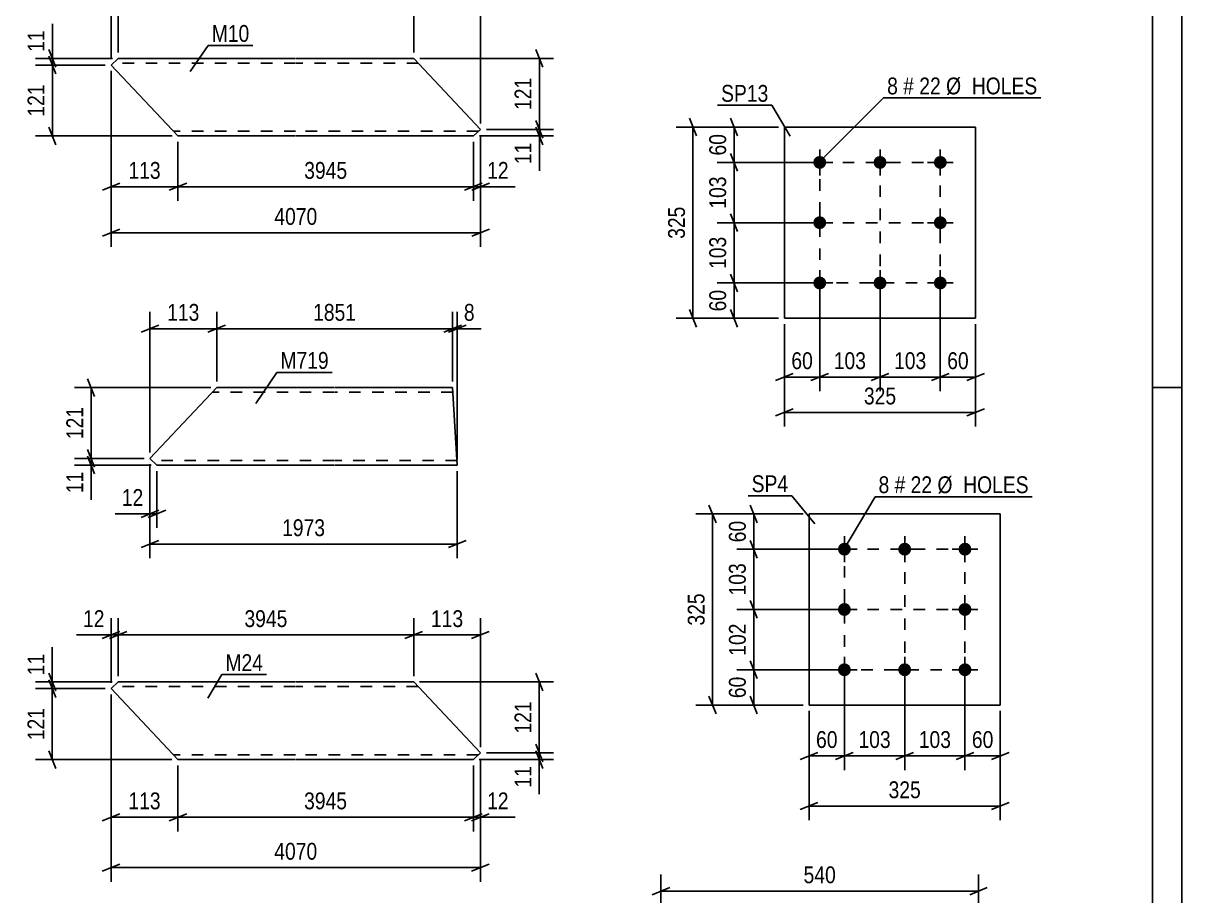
# Model space of a CAD drawing. Header units: millimetres. Extents: x 0 to 841, y 0 to 594.
# Drawn here: x 644 to 841, y 360.6 to 509 of the extents above; entities that cross this region are included whole.
import ezdxf

# ---------------------------------------------------------------- set-up
doc = ezdxf.new("R2010")
doc.units = ezdxf.units.MM
doc.linetypes.add('DXK_LINE_DOT2', pattern=[3.9198, 1.9599, -1.9599])
doc.styles.add('Arial Narrow', font='ARIALN.TTF', dxfattribs={"height": 0.2})

# ---------------------------------------------------------------- blocks, each defined once
blk = doc.blocks.new('Unknown-404205589-1163')
at = {"color": 5, "linetype": 'Continuous'}
for p, q in [((841, 0), (841, 594)), ((836, 5), (836, 589)), ((841, 447), (836, 447))]:
    blk.add_line(p, q, dxfattribs=at)
blk = doc.blocks.new('Part-404205589-11469 - 11468')
at = {"color": 2, "linetype": 'Continuous'}
for p, q in [((665.56, 434.96), (676.91, 447.02)), ((696.91, 447.02), (676.91, 447.02)), ((717.01, 447.02), (697.01, 447.02)), ((717.01, 447.02), (717.82, 433.82)), ((666.76, 433.82), (665.56, 434.96)), ((696.91, 433.82), (666.76, 433.82)), ((717.82, 433.82), (697.01, 433.82))]:
    blk.add_line(p, q, dxfattribs=at)
at = {"color": 7, "linetype": 'DXK_LINE_DOT2'}
for p, q in [((696.91, 446.22), (676.15, 446.22)), ((717.06, 446.22), (697.01, 446.22)), ((696.91, 434.62), (665.91, 434.62)), ((717.77, 434.62), (697.01, 434.62)), ((717.77, 434.62), (717.77, 434.68))]:
    blk.add_line(p, q, dxfattribs=at)
blk = doc.blocks.new('Part-404205589-11462 - 11461')
at = {"color": 2, "linetype": 'Continuous'}
for p, q in [((660.17, 502.99), (658.97, 501.86)), ((660.17, 502.99), (690.32, 502.99)), ((690.42, 502.99), (710.42, 502.99)), ((710.42, 502.99), (721.77, 490.92)), ((658.97, 501.86), (670.32, 489.79)), ((721.77, 490.92), (720.57, 489.79)), ((670.32, 489.79), (690.32, 489.79)), ((690.42, 489.79), (720.57, 489.79))]:
    blk.add_line(p, q, dxfattribs=at)
at = {"color": 7, "linetype": 'DXK_LINE_DOT2'}
for p, q in [((690.32, 502.19), (659.32, 502.19)), ((711.17, 502.19), (690.42, 502.19)), ((690.32, 490.59), (669.57, 490.59)), ((721.42, 490.59), (690.42, 490.59))]:
    blk.add_line(p, q, dxfattribs=at)
blk = doc.blocks.new('Part-404205589-11476 - 11475')
at = {"color": 2, "linetype": 'Continuous'}
for p, q in [((660.16, 396.96), (658.96, 395.83)), ((660.16, 396.96), (690.31, 396.96)), ((690.41, 396.96), (710.41, 396.96)), ((710.41, 396.96), (721.76, 384.89)), ((658.96, 395.83), (670.31, 383.76)), ((721.76, 384.89), (720.55, 383.76)), ((670.31, 383.76), (690.31, 383.76)), ((690.41, 383.76), (720.55, 383.76))]:
    blk.add_line(p, q, dxfattribs=at)
at = {"color": 7, "linetype": 'DXK_LINE_DOT2'}
for p, q in [((690.31, 396.16), (659.31, 396.16)), ((711.16, 396.16), (690.41, 396.16)), ((690.31, 384.56), (669.56, 384.56)), ((721.4, 384.56), (690.41, 384.56))]:
    blk.add_line(p, q, dxfattribs=at)
blk = doc.blocks.new('Bolt-404205589-11577 - 11575')
at = {"linetype": 'Continuous'}
for points in [[(783.63, 420.63, -1), (783.63, 418.43, -1)], [(793.88, 420.63, -1), (793.88, 418.43, -1)], [(804.13, 420.63, -1), (804.13, 418.43, -1)], [(783.63, 410.38, -1), (783.63, 408.18, -1)], [(804.13, 410.38, -1), (804.13, 408.18, -1)], [(783.63, 400.13, -1), (783.63, 397.93, -1)], [(793.88, 400.13, -1), (793.88, 397.93, -1)], [(804.13, 400.13, -1), (804.13, 397.93, -1)]]:
    blk.add_hatch(color=1, dxfattribs=at).paths.add_polyline_path(points)
at = {"color": 1, "linetype": 'Continuous'}
for p, q in [((783.63, 421.73), (783.63, 417.33)), ((793.88, 421.73), (793.88, 417.33)), ((804.13, 421.73), (804.13, 417.33)), ((781.43, 419.53), (785.83, 419.53)), ((791.68, 419.53), (796.08, 419.53)), ((801.93, 419.53), (806.33, 419.53)), ((783.63, 411.48), (783.63, 407.08)), ((804.13, 411.48), (804.13, 407.08)), ((781.43, 409.28), (785.83, 409.28)), ((801.93, 409.28), (806.33, 409.28)), ((783.63, 401.23), (783.63, 396.83)), ((793.88, 401.23), (793.88, 396.83)), ((804.13, 401.23), (804.13, 396.83)), ((781.43, 399.03), (785.83, 399.03)), ((791.68, 399.03), (796.08, 399.03)), ((801.93, 399.03), (806.33, 399.03))]:
    blk.add_line(p, q, dxfattribs=at)
blk = doc.blocks.new('Part-404205589-11576 - 11575')
at = {"color": 2, "linetype": 'Continuous'}
for p, q in [((777.63, 393.03), (777.63, 425.53)), ((777.63, 425.53), (810.13, 425.53)), ((810.13, 425.53), (810.13, 393.03)), ((810.13, 393.03), (777.63, 393.03))]:
    blk.add_line(p, q, dxfattribs=at)
blk = doc.blocks.new('Part-404205589-11661 - 11660')
at = {"color": 2, "linetype": 'Continuous'}
for p, q in [((773.44, 491.3), (773.44, 458.8)), ((773.44, 491.3), (805.94, 491.3)), ((805.94, 491.3), (805.94, 458.8)), ((773.44, 458.8), (805.94, 458.8))]:
    blk.add_line(p, q, dxfattribs=at)
blk = doc.blocks.new('Bolt-404205589-11662 - 11660')
at = {"linetype": 'Continuous'}
for points in [[(779.44, 486.4, -1), (779.44, 484.2, -1)], [(789.69, 486.4, -1), (789.69, 484.2, -1)], [(799.94, 486.4, -1), (799.94, 484.2, -1)], [(779.44, 476.15, -1), (779.44, 473.95, -1)], [(799.94, 476.15, -1), (799.94, 473.95, -1)], [(779.44, 465.9, -1), (779.44, 463.7, -1)], [(789.69, 465.9, -1), (789.69, 463.7, -1)], [(799.94, 465.9, -1), (799.94, 463.7, -1)]]:
    blk.add_hatch(color=1, dxfattribs=at).paths.add_polyline_path(points)
at = {"color": 1, "linetype": 'Continuous'}
for p, q in [((779.44, 487.5), (779.44, 483.1)), ((789.69, 487.5), (789.69, 483.1)), ((799.94, 487.5), (799.94, 483.1)), ((777.24, 485.3), (781.64, 485.3)), ((787.49, 485.3), (791.89, 485.3)), ((797.74, 485.3), (802.14, 485.3)), ((779.44, 477.25), (779.44, 472.85)), ((799.94, 477.25), (799.94, 472.85)), ((777.24, 475.05), (781.64, 475.05)), ((797.74, 475.05), (802.14, 475.05)), ((779.44, 467), (779.44, 462.6)), ((789.69, 467), (789.69, 462.6)), ((799.94, 467), (799.94, 462.6)), ((777.24, 464.8), (781.64, 464.8)), ((787.49, 464.8), (791.89, 464.8)), ((797.74, 464.8), (802.14, 464.8))]:
    blk.add_line(p, q, dxfattribs=at)
blk = doc.blocks.new('Rectangle-404205589-15970 - 11575')
at = {"color": 1, "linetype": 'DXK_LINE_DOT2'}
blk.add_lwpolyline([(783.63, 419.53), (804.13, 419.53), (804.13, 399.03), (783.63, 399.03), (783.63, 419.53)], close=True, dxfattribs=at)
blk = doc.blocks.new('Rectangle-404205589-15946 - 11660')
at = {"color": 1, "linetype": 'DXK_LINE_DOT2'}
blk.add_lwpolyline([(779.44, 485.3), (799.94, 485.3), (799.94, 464.8), (779.44, 464.8), (779.44, 485.3)], close=True, dxfattribs=at)
blk = doc.blocks.new('Line-404205589-15980 - 11575')
at = {"color": 1, "linetype": 'DXK_LINE_DOT2'}
blk.add_line((793.88, 419.53), (793.88, 399.03), dxfattribs=at)
blk = doc.blocks.new('Line-404205589-15956 - 11660')
at = {"color": 1, "linetype": 'DXK_LINE_DOT2'}
blk.add_line((789.69, 485.3), (789.69, 464.8), dxfattribs=at)
blk = doc.blocks.new('Line-404205589-15987 - 11575')
at = {"color": 1, "linetype": 'DXK_LINE_DOT2'}
blk.add_line((783.63, 409.28), (804.13, 409.28), dxfattribs=at)
blk = doc.blocks.new('Line-404205589-15963 - 11660')
at = {"color": 1, "linetype": 'DXK_LINE_DOT2'}
blk.add_line((779.44, 475.05), (799.94, 475.05), dxfattribs=at)
blk = doc.blocks.new('StraightDimension-404205589-11884 - 11468')
at = {"color": 7, "linetype": 'Continuous'}
for p, q in [((665.56, 433.96), (665.56, 418)), ((717.82, 432.82), (717.82, 418)), ((667.06, 421), (664.06, 419.8)), ((665.56, 420.4), (717.82, 420.4)), ((716.32, 419.8), (719.32, 421))]:
    blk.add_line(p, q, dxfattribs=at)
at = {"color": 0}
blk.add_wipeout([(695.94, 421.15), (695.94, 425.35), (687.43, 425.35), (687.43, 421.15)], dxfattribs=at)
at = {"color": 3, "style": 'Arial Narrow'}
blk.add_text('1973', height=2.863, dxfattribs=at).set_placement((688.03, 421.75))
blk = doc.blocks.new('StraightDimension-404205589-15112 - 11468')
at = {"color": 7, "linetype": 'Continuous'}
for p, q in [((717.01, 448.02), (717.01, 459.87)), ((717.82, 434.82), (717.82, 459.87)), ((715.51, 456.42), (718.51, 457.62)), ((719.32, 457.62), (716.32, 456.42)), ((717.01, 457.02), (717.82, 457.02))]:
    blk.add_line(p, q, dxfattribs=at)
at = {"color": 0}
blk.add_wipeout([(721.37, 457.77), (721.37, 461.97), (718.34, 461.97), (718.34, 457.77)], dxfattribs=at)
at = {"color": 7, "linetype": 'Continuous'}
blk.add_line((717.82, 457.02), (721.9, 457.02), dxfattribs=at)
blk.add_line((717.82, 457.02), (721.9, 457.02), dxfattribs=at)
at = {"color": 3, "style": 'Arial Narrow'}
blk.add_text('8', height=2.86, dxfattribs=at).set_placement((718.94, 458.37))
blk = doc.blocks.new('StraightDimension-404205589-11866 - 11468')
at = {"color": 7, "linetype": 'Continuous'}
for p, q in [((665.56, 433.96), (665.56, 423.14)), ((666.76, 432.82), (666.76, 423.14)), ((664.06, 424.94), (667.06, 426.14)), ((668.26, 426.14), (665.26, 424.94)), ((665.56, 425.54), (666.76, 425.54))]:
    blk.add_line(p, q, dxfattribs=at)
at = {"color": 0}
blk.add_wipeout([(665.03, 426.29), (665.03, 430.49), (660.18, 430.49), (660.18, 426.29)], dxfattribs=at)
at = {"color": 7, "linetype": 'Continuous'}
blk.add_line((665.56, 425.54), (659.65, 425.54), dxfattribs=at)
blk.add_line((665.56, 425.54), (659.65, 425.54), dxfattribs=at)
at = {"color": 3, "style": 'Arial Narrow'}
blk.add_text('12', height=2.863, dxfattribs=at).set_placement((660.78, 426.89))
blk = doc.blocks.new('StraightDimension-404205589-15113 - 11468')
at = {"color": 7, "linetype": 'Continuous'}
for p, q in [((676.91, 448.02), (676.91, 459.87)), ((717.01, 448.02), (717.01, 459.87)), ((678.41, 457.62), (675.41, 456.42)), ((676.91, 457.02), (717.01, 457.02)), ((715.51, 456.42), (718.51, 457.62))]:
    blk.add_line(p, q, dxfattribs=at)
at = {"color": 0}
blk.add_wipeout([(701.21, 457.77), (701.21, 461.97), (692.7, 461.97), (692.7, 457.77)], dxfattribs=at)
at = {"color": 3, "style": 'Arial Narrow'}
blk.add_text('1851', height=2.863, dxfattribs=at).set_placement((693.3, 458.37))
blk = doc.blocks.new('StraightDimension-404205589-15114 - 11468')
at = {"color": 7, "linetype": 'Continuous'}
for p, q in [((665.56, 435.96), (665.56, 459.87)), ((676.91, 448.02), (676.91, 459.87)), ((664.06, 456.42), (667.06, 457.62)), ((665.56, 457.02), (676.91, 457.02)), ((678.41, 457.62), (675.41, 456.42))]:
    blk.add_line(p, q, dxfattribs=at)
at = {"color": 0}
blk.add_wipeout([(674.57, 457.77), (674.57, 461.97), (667.89, 461.97), (667.89, 457.77)], dxfattribs=at)
at = {"color": 3, "style": 'Arial Narrow'}
blk.add_text('113', height=2.863, dxfattribs=at).set_placement((668.49, 458.37))
blk = doc.blocks.new('StraightDimension-404205589-15155 - 11468')
at = {"color": 7, "linetype": 'Continuous'}
for p, q in [((654.96, 448.52), (656.16, 445.52)), ((675.91, 447.02), (652.71, 447.02)), ((655.56, 434.96), (655.56, 447.02)), ((656.16, 433.46), (654.96, 436.46)), ((664.56, 434.96), (652.71, 434.96))]:
    blk.add_line(p, q, dxfattribs=at)
at = {"color": 0}
blk.add_wipeout([(654.81, 444.33), (650.61, 444.33), (650.61, 437.65), (654.81, 437.65)], dxfattribs=at)
at = {"color": 3, "style": 'Arial Narrow'}
blk.add_text('121', height=2.863, rotation=90.0002, dxfattribs=at).set_placement((654.21, 438.25))
blk = doc.blocks.new('StraightDimension-404205589-15156 - 11468')
at = {"color": 7, "linetype": 'Continuous'}
for p, q in [((654.96, 436.46), (656.16, 433.46)), ((664.56, 434.96), (652.71, 434.96)), ((665.76, 433.82), (652.71, 433.82)), ((656.16, 432.32), (654.96, 435.32)), ((655.56, 433.82), (655.56, 434.96))]:
    blk.add_line(p, q, dxfattribs=at)
at = {"color": 0}
blk.add_wipeout([(654.81, 433.3), (650.61, 433.3), (650.61, 428.44), (654.81, 428.44)], dxfattribs=at)
at = {"color": 7, "linetype": 'Continuous'}
blk.add_line((655.56, 433.82), (655.56, 427.92), dxfattribs=at)
blk.add_line((655.56, 433.82), (655.56, 427.92), dxfattribs=at)
at = {"color": 3, "style": 'Arial Narrow'}
blk.add_text('11', height=2.863, rotation=90.0002, dxfattribs=at).set_placement((654.21, 429.04))
blk = doc.blocks.new('StraightDimension-404205589-14970 - 11461')
at = {"color": 7, "linetype": 'Continuous'}
for p, q in [((660.17, 503.99), (660.17, 515.84)), ((710.42, 503.99), (710.42, 515.84)), ((661.67, 513.59), (658.67, 512.39)), ((660.17, 512.99), (710.42, 512.99)), ((708.92, 512.39), (711.92, 513.59))]:
    blk.add_line(p, q, dxfattribs=at)
at = {"color": 0}
blk.add_wipeout([(689.55, 513.74), (689.55, 517.94), (681.04, 517.94), (681.04, 513.74)], dxfattribs=at)
at = {"color": 3, "style": 'Arial Narrow'}
blk.add_text('3945', height=2.863, dxfattribs=at).set_placement((681.64, 514.34))
blk = doc.blocks.new('StraightDimension-404205589-11854 - 11461')
at = {"color": 7, "linetype": 'Continuous'}
for p, q in [((658.97, 500.86), (658.97, 470.93)), ((721.77, 489.92), (721.77, 470.93)), ((660.47, 473.93), (657.47, 472.73)), ((658.97, 473.33), (721.77, 473.33)), ((720.27, 472.73), (723.27, 473.93))]:
    blk.add_line(p, q, dxfattribs=at)
at = {"color": 0}
blk.add_wipeout([(694.63, 474.08), (694.63, 478.28), (686.11, 478.28), (686.11, 474.08)], dxfattribs=at)
at = {"color": 3, "style": 'Arial Narrow'}
blk.add_text('4070', height=2.863, dxfattribs=at).set_placement((686.71, 474.68))
blk = doc.blocks.new('StraightDimension-404205589-14928 - 11461')
at = {"color": 7, "linetype": 'Continuous'}
for p, q in [((648.37, 504.49), (649.57, 501.49)), ((659.17, 502.99), (646.12, 502.99)), ((649.57, 500.36), (648.37, 503.36)), ((648.97, 501.86), (648.97, 502.99)), ((657.97, 501.86), (646.12, 501.86))]:
    blk.add_line(p, q, dxfattribs=at)
at = {"color": 0}
blk.add_wipeout([(648.22, 508.37), (644.02, 508.37), (644.02, 503.51), (648.22, 503.51)], dxfattribs=at)
at = {"color": 7, "linetype": 'Continuous'}
blk.add_line((648.97, 502.99), (648.97, 508.89), dxfattribs=at)
blk.add_line((648.97, 502.99), (648.97, 508.89), dxfattribs=at)
at = {"color": 3, "style": 'Arial Narrow'}
blk.add_text('11', height=2.863, rotation=90.0002, dxfattribs=at).set_placement((647.62, 504.11))
blk = doc.blocks.new('StraightDimension-404205589-14969 - 11461')
at = {"color": 7, "linetype": 'Continuous'}
for p, q in [((710.42, 503.99), (710.42, 515.84)), ((721.77, 491.92), (721.77, 515.84)), ((708.92, 512.39), (711.92, 513.59)), ((710.42, 512.99), (721.77, 512.99)), ((723.27, 513.59), (720.27, 512.39))]:
    blk.add_line(p, q, dxfattribs=at)
at = {"color": 0}
blk.add_wipeout([(719.44, 513.74), (719.44, 517.94), (712.75, 517.94), (712.75, 513.74)], dxfattribs=at)
at = {"color": 3, "style": 'Arial Narrow'}
blk.add_text('113', height=2.863, dxfattribs=at).set_placement((713.35, 514.34))
blk = doc.blocks.new('StraightDimension-404205589-15057 - 11461')
at = {"color": 7, "linetype": 'Continuous'}
for p, q in [((720.57, 488.79), (720.57, 478.76)), ((721.77, 489.92), (721.77, 478.76)), ((719.07, 480.56), (722.07, 481.76)), ((723.27, 481.76), (720.27, 480.56)), ((720.57, 481.16), (721.77, 481.16))]:
    blk.add_line(p, q, dxfattribs=at)
at = {"color": 0}
blk.add_wipeout([(727.15, 481.91), (727.15, 486.11), (722.29, 486.11), (722.29, 481.91)], dxfattribs=at)
at = {"color": 7, "linetype": 'Continuous'}
blk.add_line((721.77, 481.16), (727.68, 481.16), dxfattribs=at)
blk.add_line((721.77, 481.16), (727.68, 481.16), dxfattribs=at)
at = {"color": 3, "style": 'Arial Narrow'}
blk.add_text('12', height=2.863, dxfattribs=at).set_placement((722.89, 482.51))
blk = doc.blocks.new('StraightDimension-404205589-14929 - 11461')
at = {"color": 7, "linetype": 'Continuous'}
for p, q in [((648.37, 503.36), (649.57, 500.36)), ((657.97, 501.86), (646.12, 501.86)), ((648.97, 489.79), (648.97, 501.86)), ((649.57, 488.29), (648.37, 491.29)), ((669.32, 489.79), (646.12, 489.79))]:
    blk.add_line(p, q, dxfattribs=at)
at = {"color": 0}
blk.add_wipeout([(648.22, 499.16), (644.02, 499.16), (644.02, 492.48), (648.22, 492.48)], dxfattribs=at)
at = {"color": 3, "style": 'Arial Narrow'}
blk.add_text('121', height=2.863, rotation=90.0002, dxfattribs=at).set_placement((647.62, 493.08))
blk = doc.blocks.new('StraightDimension-404205589-14971 - 11461')
at = {"color": 7, "linetype": 'Continuous'}
for p, q in [((658.97, 502.86), (658.97, 515.84)), ((660.17, 503.99), (660.17, 515.84)), ((657.47, 512.39), (660.47, 513.59)), ((661.67, 513.59), (658.67, 512.39)), ((658.97, 512.99), (660.17, 512.99))]:
    blk.add_line(p, q, dxfattribs=at)
at = {"color": 0}
blk.add_wipeout([(658.45, 513.74), (658.45, 517.94), (653.59, 517.94), (653.59, 513.74)], dxfattribs=at)
at = {"color": 7, "linetype": 'Continuous'}
blk.add_line((658.97, 512.99), (653.06, 512.99), dxfattribs=at)
blk.add_line((658.97, 512.99), (653.06, 512.99), dxfattribs=at)
at = {"color": 3, "style": 'Arial Narrow'}
blk.add_text('12', height=2.863, dxfattribs=at).set_placement((654.19, 514.34))
blk = doc.blocks.new('StraightDimension-404205589-15020 - 11461')
at = {"color": 7, "linetype": 'Continuous'}
for p, q in [((731.17, 504.49), (732.37, 501.49)), ((711.42, 502.99), (734.17, 502.99)), ((731.77, 490.92), (731.77, 502.99)), ((722.77, 490.92), (734.17, 490.92)), ((732.37, 489.42), (731.17, 492.42))]:
    blk.add_line(p, q, dxfattribs=at)
at = {"color": 0}
blk.add_wipeout([(731.02, 500.3), (726.82, 500.3), (726.82, 493.61), (731.02, 493.61)], dxfattribs=at)
at = {"color": 3, "style": 'Arial Narrow'}
blk.add_text('121', height=2.863, rotation=90.0002, dxfattribs=at).set_placement((730.42, 494.21))
blk = doc.blocks.new('StraightDimension-404205589-15021 - 11461')
at = {"color": 7, "linetype": 'Continuous'}
for p, q in [((722.77, 490.92), (734.17, 490.92)), ((731.17, 492.42), (732.37, 489.42)), ((732.37, 488.29), (731.17, 491.29)), ((731.77, 489.79), (731.77, 490.92)), ((721.57, 489.79), (734.17, 489.79))]:
    blk.add_line(p, q, dxfattribs=at)
at = {"color": 0}
blk.add_wipeout([(731.02, 489.26), (726.82, 489.26), (726.82, 484.41), (731.02, 484.41)], dxfattribs=at)
at = {"color": 7, "linetype": 'Continuous'}
blk.add_line((731.77, 489.79), (731.77, 483.88), dxfattribs=at)
blk.add_line((731.77, 489.79), (731.77, 483.88), dxfattribs=at)
at = {"color": 3, "style": 'Arial Narrow'}
blk.add_text('11', height=2.863, rotation=90.0002, dxfattribs=at).set_placement((730.42, 485.01))
blk = doc.blocks.new('StraightDimension-404205589-15058 - 11461')
at = {"color": 7, "linetype": 'Continuous'}
for p, q in [((670.32, 488.79), (670.32, 478.76)), ((720.57, 488.79), (720.57, 478.76)), ((671.82, 481.76), (668.82, 480.56)), ((670.32, 481.16), (720.57, 481.16)), ((719.07, 480.56), (722.07, 481.76))]:
    blk.add_line(p, q, dxfattribs=at)
at = {"color": 0}
blk.add_wipeout([(699.7, 481.91), (699.7, 486.11), (691.19, 486.11), (691.19, 481.91)], dxfattribs=at)
at = {"color": 3, "style": 'Arial Narrow'}
blk.add_text('3945', height=2.863, dxfattribs=at).set_placement((691.79, 482.51))
blk = doc.blocks.new('StraightDimension-404205589-15059 - 11461')
at = {"color": 7, "linetype": 'Continuous'}
for p, q in [((658.97, 500.86), (658.97, 478.76)), ((670.32, 488.79), (670.32, 478.76)), ((657.47, 480.56), (660.47, 481.76)), ((658.97, 481.16), (670.32, 481.16)), ((671.82, 481.76), (668.82, 480.56))]:
    blk.add_line(p, q, dxfattribs=at)
at = {"color": 0}
blk.add_wipeout([(667.99, 481.91), (667.99, 486.11), (661.3, 486.11), (661.3, 481.91)], dxfattribs=at)
at = {"color": 3, "style": 'Arial Narrow'}
blk.add_text('113', height=2.863, dxfattribs=at).set_placement((661.9, 482.51))
blk = doc.blocks.new('StraightDimension-404205589-15233 - 11475')
at = {"color": 7, "linetype": 'Continuous'}
for p, q in [((648.36, 398.46), (649.56, 395.46)), ((659.16, 396.96), (646.11, 396.96)), ((649.56, 394.33), (648.36, 397.33)), ((648.96, 395.83), (648.96, 396.96)), ((657.96, 395.83), (646.11, 395.83))]:
    blk.add_line(p, q, dxfattribs=at)
at = {"color": 0}
blk.add_wipeout([(648.21, 402.34), (644.01, 402.34), (644.01, 397.48), (648.21, 397.48)], dxfattribs=at)
at = {"color": 7, "linetype": 'Continuous'}
blk.add_line((648.96, 396.96), (648.96, 402.87), dxfattribs=at)
blk.add_line((648.96, 396.96), (648.96, 402.87), dxfattribs=at)
at = {"color": 3, "style": 'Arial Narrow'}
blk.add_text('11', height=2.863, rotation=90.0002, dxfattribs=at).set_placement((647.61, 398.08))
blk = doc.blocks.new('StraightDimension-404205589-11920 - 11475')
at = {"color": 7, "linetype": 'Continuous'}
for p, q in [((658.96, 394.83), (658.96, 362.98)), ((721.76, 383.89), (721.76, 362.98)), ((660.46, 365.98), (657.46, 364.78)), ((658.96, 365.38), (721.76, 365.38)), ((720.26, 364.78), (723.26, 365.98))]:
    blk.add_line(p, q, dxfattribs=at)
at = {"color": 0}
blk.add_wipeout([(694.61, 366.13), (694.61, 370.33), (686.1, 370.33), (686.1, 366.13)], dxfattribs=at)
at = {"color": 3, "style": 'Arial Narrow'}
blk.add_text('4070', height=2.863, dxfattribs=at).set_placement((686.7, 366.73))
blk = doc.blocks.new('StraightDimension-404205589-15190 - 11475')
at = {"color": 7, "linetype": 'Continuous'}
for p, q in [((710.41, 397.96), (710.41, 407.79)), ((721.76, 385.89), (721.76, 407.79)), ((708.91, 404.34), (711.91, 405.54)), ((710.41, 404.94), (721.76, 404.94)), ((723.26, 405.54), (720.26, 404.34))]:
    blk.add_line(p, q, dxfattribs=at)
at = {"color": 0}
blk.add_wipeout([(719.43, 405.69), (719.43, 409.89), (712.74, 409.89), (712.74, 405.69)], dxfattribs=at)
at = {"color": 3, "style": 'Arial Narrow'}
blk.add_text('113', height=2.863, dxfattribs=at).set_placement((713.34, 406.29))
blk = doc.blocks.new('StraightDimension-404205589-15191 - 11475')
at = {"color": 7, "linetype": 'Continuous'}
for p, q in [((660.16, 397.96), (660.16, 407.79)), ((710.41, 397.96), (710.41, 407.79)), ((661.66, 405.54), (658.66, 404.34)), ((660.16, 404.94), (710.41, 404.94)), ((708.91, 404.34), (711.91, 405.54))]:
    blk.add_line(p, q, dxfattribs=at)
at = {"color": 0}
blk.add_wipeout([(689.54, 405.69), (689.54, 409.89), (681.03, 409.89), (681.03, 405.69)], dxfattribs=at)
at = {"color": 3, "style": 'Arial Narrow'}
blk.add_text('3945', height=2.863, dxfattribs=at).set_placement((681.63, 406.29))
blk = doc.blocks.new('StraightDimension-404205589-15192 - 11475')
at = {"color": 7, "linetype": 'Continuous'}
for p, q in [((658.96, 396.83), (658.96, 407.79)), ((660.16, 397.96), (660.16, 407.79)), ((657.46, 404.34), (660.46, 405.54)), ((661.66, 405.54), (658.66, 404.34)), ((658.96, 404.94), (660.16, 404.94))]:
    blk.add_line(p, q, dxfattribs=at)
at = {"color": 0}
blk.add_wipeout([(658.43, 405.69), (658.43, 409.89), (653.58, 409.89), (653.58, 405.69)], dxfattribs=at)
at = {"color": 7, "linetype": 'Continuous'}
blk.add_line((658.96, 404.94), (653.05, 404.94), dxfattribs=at)
blk.add_line((658.96, 404.94), (653.05, 404.94), dxfattribs=at)
at = {"color": 3, "style": 'Arial Narrow'}
blk.add_text('12', height=2.863, dxfattribs=at).set_placement((654.18, 406.29))
blk = doc.blocks.new('StraightDimension-404205589-15234 - 11475')
at = {"color": 7, "linetype": 'Continuous'}
for p, q in [((648.36, 397.33), (649.56, 394.33)), ((657.96, 395.83), (646.11, 395.83)), ((648.96, 383.76), (648.96, 395.83)), ((649.56, 382.26), (648.36, 385.26)), ((669.31, 383.76), (646.11, 383.76))]:
    blk.add_line(p, q, dxfattribs=at)
at = {"color": 0}
blk.add_wipeout([(648.21, 393.14), (644.01, 393.14), (644.01, 386.45), (648.21, 386.45)], dxfattribs=at)
at = {"color": 3, "style": 'Arial Narrow'}
blk.add_text('121', height=2.863, rotation=90.0002, dxfattribs=at).set_placement((647.61, 387.05))
blk = doc.blocks.new('StraightDimension-404205589-15266 - 11475')
at = {"color": 7, "linetype": 'Continuous'}
for p, q in [((720.55, 382.76), (720.55, 371.55)), ((721.76, 383.89), (721.76, 371.55)), ((719.05, 373.35), (722.05, 374.55)), ((723.26, 374.55), (720.26, 373.35)), ((720.55, 373.95), (721.76, 373.95))]:
    blk.add_line(p, q, dxfattribs=at)
at = {"color": 0}
blk.add_wipeout([(727.14, 374.7), (727.14, 378.9), (722.28, 378.9), (722.28, 374.7)], dxfattribs=at)
at = {"color": 7, "linetype": 'Continuous'}
blk.add_line((721.76, 373.95), (727.66, 373.95), dxfattribs=at)
blk.add_line((721.76, 373.95), (727.66, 373.95), dxfattribs=at)
at = {"color": 3, "style": 'Arial Narrow'}
blk.add_text('12', height=2.863, dxfattribs=at).set_placement((722.88, 375.3))
blk = doc.blocks.new('StraightDimension-404205589-15267 - 11475')
at = {"color": 7, "linetype": 'Continuous'}
for p, q in [((670.31, 382.76), (670.31, 371.55)), ((720.55, 382.76), (720.55, 371.55)), ((671.81, 374.55), (668.81, 373.35)), ((719.05, 373.35), (722.05, 374.55)), ((670.31, 373.95), (720.55, 373.95))]:
    blk.add_line(p, q, dxfattribs=at)
at = {"color": 0}
blk.add_wipeout([(699.69, 374.7), (699.69, 378.9), (691.17, 378.9), (691.17, 374.7)], dxfattribs=at)
at = {"color": 3, "style": 'Arial Narrow'}
blk.add_text('3945', height=2.863, dxfattribs=at).set_placement((691.77, 375.3))
blk = doc.blocks.new('StraightDimension-404205589-15268 - 11475')
at = {"color": 7, "linetype": 'Continuous'}
for p, q in [((658.96, 394.83), (658.96, 371.55)), ((670.31, 382.76), (670.31, 371.55)), ((657.46, 373.35), (660.46, 374.55)), ((671.81, 374.55), (668.81, 373.35)), ((658.96, 373.95), (670.31, 373.95))]:
    blk.add_line(p, q, dxfattribs=at)
at = {"color": 0}
blk.add_wipeout([(667.98, 374.7), (667.98, 378.9), (661.29, 378.9), (661.29, 374.7)], dxfattribs=at)
at = {"color": 3, "style": 'Arial Narrow'}
blk.add_text('113', height=2.863, dxfattribs=at).set_placement((661.89, 375.3))
blk = doc.blocks.new('StraightDimension-404205589-15309 - 11475')
at = {"color": 7, "linetype": 'Continuous'}
for p, q in [((731.16, 398.46), (732.36, 395.46)), ((711.41, 396.96), (734.16, 396.96)), ((731.76, 384.89), (731.76, 396.96)), ((732.36, 383.39), (731.16, 386.39)), ((722.76, 384.89), (734.16, 384.89))]:
    blk.add_line(p, q, dxfattribs=at)
at = {"color": 0}
blk.add_wipeout([(731.01, 394.27), (726.81, 394.27), (726.81, 387.58), (731.01, 387.58)], dxfattribs=at)
at = {"color": 3, "style": 'Arial Narrow'}
blk.add_text('121', height=2.863, rotation=90.0002, dxfattribs=at).set_placement((730.41, 388.18))
blk = doc.blocks.new('StraightDimension-404205589-15310 - 11475')
at = {"color": 7, "linetype": 'Continuous'}
for p, q in [((731.16, 386.39), (732.36, 383.39)), ((722.76, 384.89), (734.16, 384.89)), ((732.36, 382.26), (731.16, 385.26)), ((731.76, 383.76), (731.76, 384.89)), ((721.55, 383.76), (734.16, 383.76))]:
    blk.add_line(p, q, dxfattribs=at)
at = {"color": 0}
blk.add_wipeout([(731.01, 383.23), (726.81, 383.23), (726.81, 378.38), (731.01, 378.38)], dxfattribs=at)
at = {"color": 7, "linetype": 'Continuous'}
blk.add_line((731.76, 383.76), (731.76, 377.85), dxfattribs=at)
blk.add_line((731.76, 383.76), (731.76, 377.85), dxfattribs=at)
at = {"color": 3, "style": 'Arial Narrow'}
blk.add_text('11', height=2.863, rotation=90.0002, dxfattribs=at).set_placement((730.41, 378.98))
blk = doc.blocks.new('StraightDimension-404205589-12074 - 11575')
at = {"color": 7, "linetype": 'Continuous'}
for p, q in [((776.63, 425.53), (765.36, 425.53)), ((767.61, 427.03), (768.81, 424.03)), ((768.21, 419.53), (768.21, 425.53)), ((768.81, 418.03), (767.61, 421.03)), ((782.63, 419.53), (765.36, 419.53))]:
    blk.add_line(p, q, dxfattribs=at)
at = {"color": 0}
blk.add_wipeout([(767.46, 424.96), (763.26, 424.96), (763.26, 420.1), (767.46, 420.1)], dxfattribs=at)
at = {"color": 3, "style": 'Arial Narrow'}
blk.add_text('60', height=2.863, rotation=90.0002, dxfattribs=at).set_placement((766.86, 420.7))
blk = doc.blocks.new('StraightDimension-404205589-12077 - 11575')
at = {"color": 7, "linetype": 'Continuous'}
for p, q in [((767.61, 400.53), (768.81, 397.53)), ((782.63, 399.03), (765.36, 399.03)), ((768.21, 393.03), (768.21, 399.03)), ((768.81, 391.53), (767.61, 394.53)), ((776.63, 393.03), (765.36, 393.03))]:
    blk.add_line(p, q, dxfattribs=at)
at = {"color": 0}
blk.add_wipeout([(767.46, 398.46), (763.26, 398.46), (763.26, 393.6), (767.46, 393.6)], dxfattribs=at)
at = {"color": 3, "style": 'Arial Narrow'}
blk.add_text('60', height=2.863, rotation=90.0002, dxfattribs=at).set_placement((766.86, 394.2))
blk = doc.blocks.new('StraightDimension-404205589-12090 - 11575')
at = {"color": 7, "linetype": 'Continuous'}
for p, q in [((776.63, 425.53), (758.36, 425.53)), ((761.81, 424.03), (760.61, 427.03)), ((761.21, 393.03), (761.21, 425.53)), ((760.61, 394.53), (761.81, 391.53)), ((776.63, 393.03), (758.36, 393.03))]:
    blk.add_line(p, q, dxfattribs=at)
at = {"color": 0}
blk.add_wipeout([(760.46, 412.62), (756.26, 412.62), (756.26, 405.94), (760.46, 405.94)], dxfattribs=at)
at = {"color": 3, "style": 'Arial Narrow'}
blk.add_text('325', height=2.863, rotation=90.0002, dxfattribs=at).set_placement((759.86, 406.54))
blk = doc.blocks.new('StraightDimension-404205589-12094 - 11575')
at = {"color": 7, "linetype": 'Continuous'}
for p, q in [((804.13, 398.03), (804.13, 381.98)), ((810.13, 392.03), (810.13, 381.98)), ((802.63, 383.78), (805.63, 384.98)), ((804.13, 384.38), (810.13, 384.38)), ((811.63, 384.98), (808.63, 383.78))]:
    blk.add_line(p, q, dxfattribs=at)
at = {"color": 0}
blk.add_wipeout([(809.56, 385.13), (809.56, 389.33), (804.71, 389.33), (804.71, 385.13)], dxfattribs=at)
at = {"color": 3, "style": 'Arial Narrow'}
blk.add_text('60', height=2.863, dxfattribs=at).set_placement((805.31, 385.73))
blk = doc.blocks.new('StraightDimension-404205589-17922 - 11575')
at = {"color": 7, "linetype": 'Continuous'}
for p, q in [((767.61, 421.03), (768.81, 418.03)), ((782.63, 419.53), (765.36, 419.53)), ((768.21, 409.28), (768.21, 419.53)), ((768.81, 407.78), (767.61, 410.78)), ((782.63, 409.28), (765.36, 409.28))]:
    blk.add_line(p, q, dxfattribs=at)
at = {"color": 0}
blk.add_wipeout([(767.46, 417.75), (763.26, 417.75), (763.26, 411.06), (767.46, 411.06)], dxfattribs=at)
at = {"color": 3, "style": 'Arial Narrow'}
blk.add_text('103', height=2.863, rotation=90.0002, dxfattribs=at).set_placement((766.86, 411.66))
blk = doc.blocks.new('StraightDimension-404205589-12097 - 11575')
at = {"color": 7, "linetype": 'Continuous'}
for p, q in [((783.63, 398.03), (783.63, 381.98)), ((777.63, 392.03), (777.63, 381.98)), ((776.13, 383.78), (779.13, 384.98)), ((777.63, 384.38), (783.63, 384.38)), ((785.13, 384.98), (782.13, 383.78))]:
    blk.add_line(p, q, dxfattribs=at)
at = {"color": 0}
blk.add_wipeout([(783.06, 385.13), (783.06, 389.33), (778.21, 389.33), (778.21, 385.13)], dxfattribs=at)
at = {"color": 3, "style": 'Arial Narrow'}
blk.add_text('60', height=2.863, dxfattribs=at).set_placement((778.81, 385.73))
blk = doc.blocks.new('StraightDimension-404205589-12110 - 11575')
at = {"color": 7, "linetype": 'Continuous'}
for p, q in [((777.63, 392.03), (777.63, 373.44)), ((810.13, 392.03), (810.13, 373.44)), ((779.13, 376.44), (776.13, 375.24)), ((808.63, 375.24), (811.63, 376.44)), ((777.63, 375.84), (810.13, 375.84))]:
    blk.add_line(p, q, dxfattribs=at)
at = {"color": 0}
blk.add_wipeout([(797.23, 376.59), (797.23, 380.79), (790.54, 380.79), (790.54, 376.59)], dxfattribs=at)
at = {"color": 3, "style": 'Arial Narrow'}
blk.add_text('325', height=2.863, dxfattribs=at).set_placement((791.14, 377.19))
blk = doc.blocks.new('StraightDimension-404205589-17920 - 11575')
at = {"color": 7, "linetype": 'Continuous'}
for p, q in [((767.61, 410.78), (768.81, 407.78)), ((782.63, 409.28), (765.36, 409.28)), ((768.21, 399.03), (768.21, 409.28)), ((768.81, 397.53), (767.61, 400.53)), ((782.63, 399.03), (765.36, 399.03))]:
    blk.add_line(p, q, dxfattribs=at)
at = {"color": 0}
blk.add_wipeout([(767.46, 407.5), (763.26, 407.5), (763.26, 400.81), (767.46, 400.81)], dxfattribs=at)
at = {"color": 3, "style": 'Arial Narrow'}
blk.add_text('102', height=2.863, rotation=90.0002, dxfattribs=at).set_placement((766.86, 401.41))
blk = doc.blocks.new('StraightDimension-404205589-17942 - 11575')
at = {"color": 7, "linetype": 'Continuous'}
for p, q in [((783.63, 398.03), (783.63, 381.98)), ((793.88, 398.03), (793.88, 381.98)), ((782.13, 383.78), (785.13, 384.98)), ((783.63, 384.38), (793.88, 384.38)), ((795.38, 384.98), (792.38, 383.78))]:
    blk.add_line(p, q, dxfattribs=at)
at = {"color": 0}
blk.add_wipeout([(792.1, 385.13), (792.1, 389.33), (785.42, 389.33), (785.42, 385.13)], dxfattribs=at)
at = {"color": 3, "style": 'Arial Narrow'}
blk.add_text('103', height=2.863, dxfattribs=at).set_placement((786.02, 385.73))
blk = doc.blocks.new('StraightDimension-404205589-17944 - 11575')
at = {"color": 7, "linetype": 'Continuous'}
for p, q in [((793.88, 398.03), (793.88, 381.98)), ((804.13, 398.03), (804.13, 381.98)), ((792.38, 383.78), (795.38, 384.98)), ((793.88, 384.38), (804.13, 384.38)), ((805.63, 384.98), (802.63, 383.78))]:
    blk.add_line(p, q, dxfattribs=at)
at = {"color": 0}
blk.add_wipeout([(802.35, 385.13), (802.35, 389.33), (795.67, 389.33), (795.67, 385.13)], dxfattribs=at)
at = {"color": 3, "style": 'Arial Narrow'}
blk.add_text('103', height=2.863, dxfattribs=at).set_placement((796.27, 385.73))
blk = doc.blocks.new('StraightDimension-404205589-12304 - 11660')
at = {"color": 7, "linetype": 'Continuous'}
for p, q in [((764.27, 492.8), (765.47, 489.8)), ((772.44, 491.3), (762.02, 491.3)), ((764.87, 485.3), (764.87, 491.3)), ((765.47, 483.8), (764.27, 486.8)), ((778.44, 485.3), (762.02, 485.3))]:
    blk.add_line(p, q, dxfattribs=at)
at = {"color": 0}
blk.add_wipeout([(764.12, 490.72), (759.92, 490.72), (759.92, 485.87), (764.12, 485.87)], dxfattribs=at)
at = {"color": 3, "style": 'Arial Narrow'}
blk.add_text('60', height=2.863, rotation=90.0002, dxfattribs=at).set_placement((763.52, 486.47))
blk = doc.blocks.new('StraightDimension-404205589-18001 - 11660')
at = {"color": 7, "linetype": 'Continuous'}
for p, q in [((778.44, 475.05), (762.02, 475.05)), ((764.27, 476.55), (765.47, 473.55)), ((764.87, 464.8), (764.87, 475.05)), ((765.47, 463.3), (764.27, 466.3)), ((778.44, 464.8), (762.02, 464.8))]:
    blk.add_line(p, q, dxfattribs=at)
at = {"color": 0}
blk.add_wipeout([(764.12, 473.26), (759.92, 473.26), (759.92, 466.58), (764.12, 466.58)], dxfattribs=at)
at = {"color": 3, "style": 'Arial Narrow'}
blk.add_text('103', height=2.863, rotation=90.0002, dxfattribs=at).set_placement((763.52, 467.18))
blk = doc.blocks.new('StraightDimension-404205589-12307 - 11660')
at = {"color": 7, "linetype": 'Continuous'}
for p, q in [((764.27, 466.3), (765.47, 463.3)), ((778.44, 464.8), (762.02, 464.8)), ((764.87, 458.8), (764.87, 464.8)), ((765.47, 457.3), (764.27, 460.3)), ((772.44, 458.8), (762.02, 458.8))]:
    blk.add_line(p, q, dxfattribs=at)
at = {"color": 0}
blk.add_wipeout([(764.12, 464.22), (759.92, 464.22), (759.92, 459.37), (764.12, 459.37)], dxfattribs=at)
at = {"color": 3, "style": 'Arial Narrow'}
blk.add_text('60', height=2.863, rotation=90.0002, dxfattribs=at).set_placement((763.52, 459.97))
blk = doc.blocks.new('StraightDimension-404205589-12320 - 11660')
at = {"color": 7, "linetype": 'Continuous'}
for p, q in [((758.47, 489.8), (757.27, 492.8)), ((772.44, 491.3), (755.02, 491.3)), ((757.87, 458.8), (757.87, 491.3)), ((757.27, 460.3), (758.47, 457.3)), ((772.44, 458.8), (755.02, 458.8))]:
    blk.add_line(p, q, dxfattribs=at)
at = {"color": 0}
blk.add_wipeout([(757.12, 478.39), (752.92, 478.39), (752.92, 471.7), (757.12, 471.7)], dxfattribs=at)
at = {"color": 3, "style": 'Arial Narrow'}
blk.add_text('325', height=2.863, rotation=90.0002, dxfattribs=at).set_placement((756.52, 472.3))
blk = doc.blocks.new('StraightDimension-404205589-12324 - 11660')
at = {"color": 7, "linetype": 'Continuous'}
for p, q in [((799.94, 463.8), (799.94, 446.4)), ((805.94, 457.8), (805.94, 446.4)), ((798.44, 448.2), (801.44, 449.4)), ((807.44, 449.4), (804.44, 448.2)), ((799.94, 448.8), (805.94, 448.8))]:
    blk.add_line(p, q, dxfattribs=at)
at = {"color": 0}
blk.add_wipeout([(805.37, 449.55), (805.37, 453.75), (800.51, 453.75), (800.51, 449.55)], dxfattribs=at)
at = {"color": 3, "style": 'Arial Narrow'}
blk.add_text('60', height=2.863, dxfattribs=at).set_placement((801.11, 450.15))
blk = doc.blocks.new('StraightDimension-404205589-18005 - 11660')
at = {"color": 7, "linetype": 'Continuous'}
for p, q in [((779.44, 463.8), (779.44, 446.4)), ((789.69, 463.8), (789.69, 446.4)), ((777.94, 448.2), (780.94, 449.4)), ((791.19, 449.4), (788.19, 448.2)), ((779.44, 448.8), (789.69, 448.8))]:
    blk.add_line(p, q, dxfattribs=at)
at = {"color": 0}
blk.add_wipeout([(787.91, 449.55), (787.91, 453.75), (781.22, 453.75), (781.22, 449.55)], dxfattribs=at)
at = {"color": 3, "style": 'Arial Narrow'}
blk.add_text('103', height=2.863, dxfattribs=at).set_placement((781.82, 450.15))
blk = doc.blocks.new('StraightDimension-404205589-12327 - 11660')
at = {"color": 7, "linetype": 'Continuous'}
for p, q in [((779.44, 463.8), (779.44, 446.4)), ((773.44, 457.8), (773.44, 446.4)), ((771.94, 448.2), (774.94, 449.4)), ((780.94, 449.4), (777.94, 448.2)), ((773.44, 448.8), (779.44, 448.8))]:
    blk.add_line(p, q, dxfattribs=at)
at = {"color": 0}
blk.add_wipeout([(778.87, 449.55), (778.87, 453.75), (774.01, 453.75), (774.01, 449.55)], dxfattribs=at)
at = {"color": 3, "style": 'Arial Narrow'}
blk.add_text('60', height=2.863, dxfattribs=at).set_placement((774.61, 450.15))
blk = doc.blocks.new('StraightDimension-404205589-12340 - 11660')
at = {"color": 7, "linetype": 'Continuous'}
for p, q in [((773.44, 457.8), (773.44, 440.4)), ((805.94, 457.8), (805.94, 440.4)), ((774.94, 443.4), (771.94, 442.2)), ((804.44, 442.2), (807.44, 443.4)), ((773.44, 442.8), (805.94, 442.8))]:
    blk.add_line(p, q, dxfattribs=at)
at = {"color": 0}
blk.add_wipeout([(793.03, 443.55), (793.03, 447.75), (786.35, 447.75), (786.35, 443.55)], dxfattribs=at)
at = {"color": 3, "style": 'Arial Narrow'}
blk.add_text('325', height=2.863, dxfattribs=at).set_placement((786.95, 444.15))
blk = doc.blocks.new('StraightDimension-404205589-18003 - 11660')
at = {"color": 7, "linetype": 'Continuous'}
for p, q in [((764.27, 486.8), (765.47, 483.8)), ((778.44, 485.3), (762.02, 485.3)), ((764.87, 475.05), (764.87, 485.3)), ((778.44, 475.05), (762.02, 475.05)), ((765.47, 473.55), (764.27, 476.55))]:
    blk.add_line(p, q, dxfattribs=at)
at = {"color": 0}
blk.add_wipeout([(764.12, 483.51), (759.92, 483.51), (759.92, 476.83), (764.12, 476.83)], dxfattribs=at)
at = {"color": 3, "style": 'Arial Narrow'}
blk.add_text('103', height=2.863, rotation=90.0002, dxfattribs=at).set_placement((763.52, 477.43))
blk = doc.blocks.new('StraightDimension-404205589-18007 - 11660')
at = {"color": 7, "linetype": 'Continuous'}
for p, q in [((789.69, 463.8), (789.69, 446.4)), ((799.94, 463.8), (799.94, 446.4)), ((788.19, 448.2), (791.19, 449.4)), ((801.44, 449.4), (798.44, 448.2)), ((789.69, 448.8), (799.94, 448.8))]:
    blk.add_line(p, q, dxfattribs=at)
at = {"color": 0}
blk.add_wipeout([(798.16, 449.55), (798.16, 453.75), (791.47, 453.75), (791.47, 449.55)], dxfattribs=at)
at = {"color": 3, "style": 'Arial Narrow'}
blk.add_text('103', height=2.863, dxfattribs=at).set_placement((792.07, 450.15))
blk = doc.blocks.new('StraightDimension-404205589-12410 - 11681')
at = {"color": 7, "linetype": 'Continuous'}
for p, q in [((752.43, 345.38), (752.43, 364.23)), ((806.43, 345.38), (806.43, 364.23)), ((753.93, 361.98), (750.93, 360.78)), ((752.43, 361.38), (806.43, 361.38)), ((804.93, 360.78), (807.93, 361.98))]:
    blk.add_line(p, q, dxfattribs=at)
at = {"color": 0}
blk.add_wipeout([(782.77, 362.13), (782.77, 366.33), (776.09, 366.33), (776.09, 362.13)], dxfattribs=at)
at = {"color": 3, "style": 'Arial Narrow'}
blk.add_text('540', height=2.863, dxfattribs=at).set_placement((776.69, 362.73))
blk = doc.blocks.new('Mark-404205589-12491 - 11468')
at = {"color": 0}
blk.add_wipeout([(695.96, 450.2), (695.96, 453.2), (687.74, 453.2), (687.74, 450.2)], dxfattribs=at)
blk.add_wipeout([(695.96, 450.2), (695.96, 453.2), (687.74, 453.2), (687.74, 450.2)], dxfattribs=at)
at = {"color": 30, "linetype": 'Continuous'}
for p, q in [((683.55, 444.3), (687.14, 449.6)), ((687.14, 449.6), (696.56, 449.6))]:
    blk.add_line(p, q, dxfattribs=at)
at = {"color": 3, "style": 'Arial Narrow'}
blk.add_text('M719', height=2.863, dxfattribs=at).set_placement((687.74, 450.2))
blk = doc.blocks.new('Mark-404205589-12488 - 11461')
at = {"color": 0}
blk.add_wipeout([(682.47, 505.8), (682.47, 508.8), (676.07, 508.8), (676.07, 505.8)], dxfattribs=at)
blk.add_wipeout([(682.47, 505.8), (682.47, 508.8), (676.07, 508.8), (676.07, 505.8)], dxfattribs=at)
at = {"color": 30, "linetype": 'Continuous'}
for p, q in [((672.39, 500.77), (675.47, 505.2)), ((675.47, 505.2), (683.07, 505.2))]:
    blk.add_line(p, q, dxfattribs=at)
at = {"color": 3, "style": 'Arial Narrow'}
blk.add_text('M10', height=2.863, dxfattribs=at).set_placement((676.07, 505.8))
blk = doc.blocks.new('Mark-404205589-12494 - 11475')
at = {"color": 0}
blk.add_wipeout([(684.78, 398.81), (684.78, 401.81), (678.39, 401.81), (678.39, 398.81)], dxfattribs=at)
blk.add_wipeout([(684.78, 398.81), (684.78, 401.81), (678.39, 401.81), (678.39, 398.81)], dxfattribs=at)
at = {"color": 30, "linetype": 'Continuous'}
for p, q in [((675.38, 394.17), (677.79, 398.21)), ((677.79, 398.21), (685.38, 398.21))]:
    blk.add_line(p, q, dxfattribs=at)
at = {"color": 3, "style": 'Arial Narrow'}
blk.add_text('M24', height=2.863, dxfattribs=at).set_placement((678.39, 398.81))
blk = doc.blocks.new('Mark-404205589-12521 - 11575')
at = {"color": 0}
blk.add_wipeout([(774.07, 429.23), (774.07, 432.23), (767.86, 432.23), (767.86, 429.23)], dxfattribs=at)
blk.add_wipeout([(774.07, 429.23), (774.07, 432.23), (767.86, 432.23), (767.86, 429.23)], dxfattribs=at)
at = {"color": 30, "linetype": 'Continuous'}
for p in [(767.26, 428.63), (778.6, 423.85)]:
    blk.add_line(p, (774.67, 428.63), dxfattribs=at)
at = {"color": 3, "style": 'Arial Narrow'}
blk.add_text('SP4', height=2.863, dxfattribs=at).set_placement((767.86, 429.23))
blk = doc.blocks.new('Mark-404205589-12524 - 11575')
at = {"color": 0}
blk.add_wipeout([(791.27, 429.06), (791.27, 432.06), (789.44, 432.06), (789.44, 429.06)], dxfattribs=at)
blk.add_wipeout([(791.27, 429.06), (791.27, 432.06), (789.44, 432.06), (789.44, 429.06)], dxfattribs=at)
at = {"color": 7, "linetype": 'Continuous'}
blk.add_line((783.55, 419.47), (788.84, 428.46), dxfattribs=at)
at = {"color": 3, "style": 'Arial Narrow'}
blk.add_text('8', height=2.86, dxfattribs=at).set_placement((789.44, 429.06))
at = {"color": 0}
blk.add_wipeout([(793.99, 429.06), (793.99, 432.06), (792.17, 432.06), (792.17, 429.06)], dxfattribs=at)
blk.add_wipeout([(793.99, 429.06), (793.99, 432.06), (792.17, 432.06), (792.17, 429.06)], dxfattribs=at)
blk.add_wipeout([(798.55, 429.06), (798.55, 432.06), (794.89, 432.06), (794.89, 429.06)], dxfattribs=at)
blk.add_wipeout([(798.55, 429.06), (798.55, 432.06), (794.89, 432.06), (794.89, 429.06)], dxfattribs=at)
at = {"color": 3, "style": 'Arial Narrow'}
for s, height, p in [('#', 2.86, (792.17, 429.06)), ('22', 2.863, (794.89, 429.06))]:
    blk.add_text(s, height=height, dxfattribs=at).set_placement(p)
at = {"color": 0}
blk.add_wipeout([(814.98, 429.06), (814.98, 432.06), (799.45, 432.06), (799.45, 429.06)], dxfattribs=at)
blk.add_wipeout([(814.98, 429.06), (814.98, 432.06), (799.45, 432.06), (799.45, 429.06)], dxfattribs=at)
at = {"color": 7, "linetype": 'Continuous'}
blk.add_line((788.84, 428.46), (815.58, 428.46), dxfattribs=at)
at = {"color": 3, "style": 'Arial Narrow'}
blk.add_text('Ø  HOLES', height=2.863, dxfattribs=at).set_placement((799.45, 429.06))
blk = doc.blocks.new('Mark-404205589-12553 - 11660')
at = {"color": 0}
blk.add_wipeout([(770.71, 495.61), (770.71, 498.61), (762.67, 498.61), (762.67, 495.61)], dxfattribs=at)
blk.add_wipeout([(770.71, 495.61), (770.71, 498.61), (762.67, 498.61), (762.67, 495.61)], dxfattribs=at)
at = {"color": 30, "linetype": 'Continuous'}
for p in [(762.07, 495.01), (774.39, 489.76)]:
    blk.add_line(p, (771.31, 495.01), dxfattribs=at)
at = {"color": 3, "style": 'Arial Narrow'}
blk.add_text('SP13', height=2.863, dxfattribs=at).set_placement((762.67, 495.61))
blk = doc.blocks.new('Mark-404205589-12556 - 11660')
at = {"color": 0}
blk.add_wipeout([(792.73, 496.87), (792.73, 499.87), (790.9, 499.87), (790.9, 496.87)], dxfattribs=at)
blk.add_wipeout([(792.73, 496.87), (792.73, 499.87), (790.9, 499.87), (790.9, 496.87)], dxfattribs=at)
at = {"color": 7, "linetype": 'Continuous'}
blk.add_line((779.7, 485.66), (790.3, 496.27), dxfattribs=at)
at = {"color": 3, "style": 'Arial Narrow'}
blk.add_text('8', height=2.86, dxfattribs=at).set_placement((790.9, 496.87))
at = {"color": 0}
blk.add_wipeout([(795.46, 496.87), (795.46, 499.87), (793.63, 499.87), (793.63, 496.87)], dxfattribs=at)
blk.add_wipeout([(795.46, 496.87), (795.46, 499.87), (793.63, 499.87), (793.63, 496.87)], dxfattribs=at)
blk.add_wipeout([(800.02, 496.87), (800.02, 499.87), (796.36, 499.87), (796.36, 496.87)], dxfattribs=at)
blk.add_wipeout([(800.02, 496.87), (800.02, 499.87), (796.36, 499.87), (796.36, 496.87)], dxfattribs=at)
at = {"color": 3, "style": 'Arial Narrow'}
for s, height, p in [('#', 2.86, (793.63, 496.87)), ('22', 2.863, (796.36, 496.87))]:
    blk.add_text(s, height=height, dxfattribs=at).set_placement(p)
at = {"color": 0}
blk.add_wipeout([(816.44, 496.87), (816.44, 499.87), (800.92, 499.87), (800.92, 496.87)], dxfattribs=at)
blk.add_wipeout([(816.44, 496.87), (816.44, 499.87), (800.92, 499.87), (800.92, 496.87)], dxfattribs=at)
at = {"color": 7, "linetype": 'Continuous'}
blk.add_line((790.3, 496.27), (817.04, 496.27), dxfattribs=at)
at = {"color": 3, "style": 'Arial Narrow'}
blk.add_text('Ø  HOLES', height=2.863, dxfattribs=at).set_placement((800.92, 496.87))

msp = doc.modelspace()

# ---------------------------------------------------------------- block references
for name in ['Unknown-404205589-1163', 'Part-404205589-11462 - 11461', 'Part-404205589-11661 - 11660', 'Bolt-404205589-11662 - 11660', 'Rectangle-404205589-15946 - 11660', 'Line-404205589-15956 - 11660', 'Line-404205589-15963 - 11660', 'Part-404205589-11469 - 11468', 'Part-404205589-11576 - 11575', 'Bolt-404205589-11577 - 11575', 'Rectangle-404205589-15970 - 11575', 'Line-404205589-15980 - 11575', 'Line-404205589-15987 - 11575', 'Part-404205589-11476 - 11475']:
    msp.add_blockref(name, (0, 0))

# ---------------------------------------------------------------- next in the draw order: block references
for name in ['StraightDimension-404205589-14970 - 11461', 'StraightDimension-404205589-11854 - 11461', 'Mark-404205589-12556 - 11660', 'StraightDimension-404205589-12304 - 11660', 'StraightDimension-404205589-18001 - 11660', 'StraightDimension-404205589-12324 - 11660', 'StraightDimension-404205589-11884 - 11468', 'StraightDimension-404205589-12074 - 11575', 'StraightDimension-404205589-15233 - 11475', 'StraightDimension-404205589-12077 - 11575', 'StraightDimension-404205589-12094 - 11575', 'StraightDimension-404205589-12410 - 11681']:
    msp.add_blockref(name, (0, 0))

# ---------------------------------------------------------------- next in the draw order: block references
for name in ['StraightDimension-404205589-14969 - 11461', 'StraightDimension-404205589-14928 - 11461', 'StraightDimension-404205589-15057 - 11461', 'StraightDimension-404205589-12307 - 11660', 'StraightDimension-404205589-15112 - 11468', 'StraightDimension-404205589-11866 - 11468', 'StraightDimension-404205589-12090 - 11575', 'StraightDimension-404205589-11920 - 11475']:
    msp.add_blockref(name, (0, 0))

# ---------------------------------------------------------------- next in the draw order: block references
for name in ['StraightDimension-404205589-15020 - 11461', 'StraightDimension-404205589-14929 - 11461', 'StraightDimension-404205589-12320 - 11660', 'StraightDimension-404205589-18005 - 11660', 'StraightDimension-404205589-15113 - 11468', 'Mark-404205589-12521 - 11575', 'StraightDimension-404205589-17922 - 11575', 'StraightDimension-404205589-15190 - 11475', 'StraightDimension-404205589-12097 - 11575', 'StraightDimension-404205589-15266 - 11475']:
    msp.add_blockref(name, (0, 0))

# ---------------------------------------------------------------- next in the draw order: block references
for name in ['StraightDimension-404205589-14971 - 11461', 'Mark-404205589-12553 - 11660', 'StraightDimension-404205589-15021 - 11461', 'StraightDimension-404205589-18003 - 11660', 'StraightDimension-404205589-12327 - 11660', 'StraightDimension-404205589-15114 - 11468', 'Mark-404205589-12491 - 11468', 'Mark-404205589-12524 - 11575', 'StraightDimension-404205589-15191 - 11475', 'StraightDimension-404205589-17920 - 11575', 'StraightDimension-404205589-12110 - 11575']:
    msp.add_blockref(name, (0, 0))

# ---------------------------------------------------------------- next in the draw order: block references
for name in ['StraightDimension-404205589-15058 - 11461', 'StraightDimension-404205589-12340 - 11660', 'StraightDimension-404205589-15155 - 11468', 'StraightDimension-404205589-15192 - 11475', 'Mark-404205589-12494 - 11475', 'StraightDimension-404205589-17942 - 11575']:
    msp.add_blockref(name, (0, 0))

# ---------------------------------------------------------------- next in the draw order: block references
for name in ['StraightDimension-404205589-15059 - 11461', 'StraightDimension-404205589-18007 - 11660', 'StraightDimension-404205589-15156 - 11468', 'StraightDimension-404205589-17944 - 11575', 'StraightDimension-404205589-15234 - 11475']:
    msp.add_blockref(name, (0, 0))

# ---------------------------------------------------------------- next in the draw order: block references
for name in ['Mark-404205589-12488 - 11461', 'StraightDimension-404205589-15267 - 11475']:
    msp.add_blockref(name, (0, 0))

# ---------------------------------------------------------------- next in the draw order: block references
for name in ['StraightDimension-404205589-15309 - 11475', 'StraightDimension-404205589-15268 - 11475']:
    msp.add_blockref(name, (0, 0))

# ---------------------------------------------------------------- next in the draw order: block references
msp.add_blockref('StraightDimension-404205589-15310 - 11475', (0, 0))

doc.saveas('drawing.dxf')
